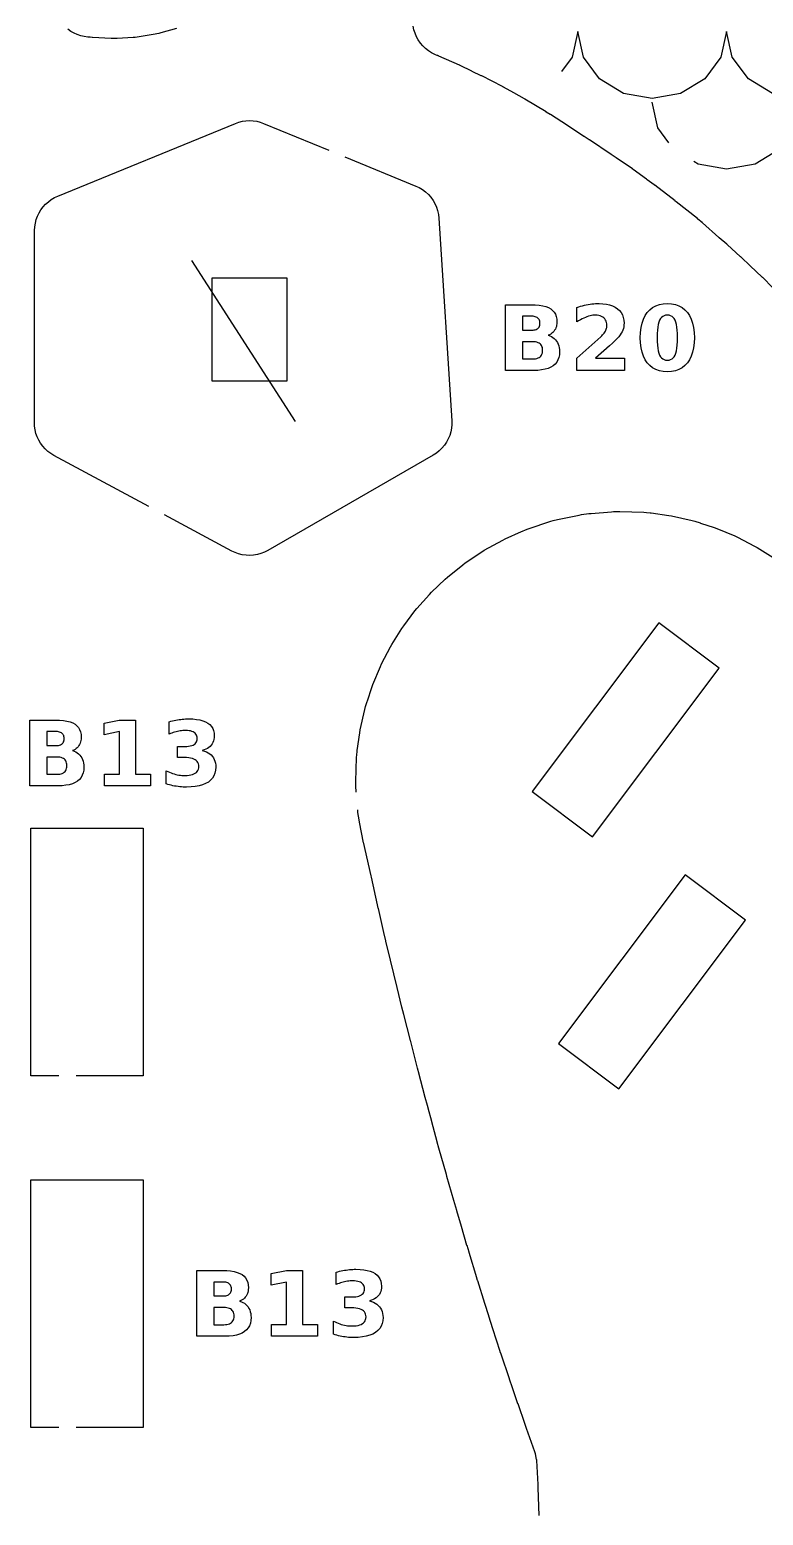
# Model space of a CAD drawing. Header units: millimetres. Extents: x 1 to 297, y 5 to 290.
# Drawn here: x 8.9 to 36, y 69.2 to 124.1 of the extents above; entities that cross this region are included whole.
import ezdxf

# ---------------------------------------------------------------- set-up
doc = ezdxf.new("R2010")
doc.units = ezdxf.units.MM
for name, color, linetype in [('CUT', 1, 'CONTINUOUS'), ('ENGRAVE', 5, 'CONTINUOUS'), ('SCORE', 7, 'CONTINUOUS')]:
    doc.layers.add(name, color=color, linetype=linetype)

msp = doc.modelspace()

# ---------------------------------------------------------------- linework, layer by layer
at = {"layer": 'CUT', "color": 1}
for points in [[(14.2965, 124.1173), (13.7209, 123.9553), (13.6508, 123.9376), (13.5803, 123.9218), (13.5093, 123.9079), (12.9178, 123.8087), (12.8446, 123.7985), (12.7712, 123.7903), (12.6975, 123.7842), (12.1108, 123.7515), (12.0369, 123.7494), (11.9631, 123.7494), (11.8894, 123.7514), (11.1975, 123.7893), (11.1884, 123.7898), (11.1192, 123.7925), (11.0548, 123.7967), (11.0219, 123.7996), (10.8924, 123.8174), (10.7634, 123.8479), (10.638, 123.8908), (10.5173, 123.9455), (10.4024, 124.0117), (10.2944, 124.0885)], [(36.319, 114.5537), (35.9554, 114.9127), (35.9504, 114.9176), (35.9453, 114.9224), (35.9403, 114.9273), (35.4969, 115.3455), (35.4929, 115.3492), (35.1558, 115.6698), (35.1512, 115.6742), (35.1465, 115.6785), (35.1418, 115.6828), (34.6458, 116.1352), (34.6394, 116.141), (34.633, 116.1467), (34.6266, 116.1522), (34.3508, 116.3901), (34.3415, 116.3982), (33.7287, 116.9366), (33.7237, 116.9409), (33.7188, 116.9452), (33.7138, 116.9495), (33.5631, 117.0762), (33.556, 117.0821), (33.5489, 117.0879), (33.5418, 117.0936), (32.7534, 117.7177), (32.7462, 117.7234), (32.7259, 117.7397), (32.7164, 117.7472), (31.9678, 118.3281), (31.9593, 118.3347), (31.9506, 118.3411), (31.9419, 118.3475), (31.6863, 118.5319), (31.6793, 118.5369), (31.6723, 118.542), (31.6653, 118.5472), (31.1704, 118.9139), (31.1611, 118.9207), (31.1517, 118.9273), (31.1423, 118.9339), (30.5415, 119.3448), (30.3558, 119.4692), (29.56, 119.9996), (29.5506, 120.0058), (29.3583, 120.1289), (29.3497, 120.1344), (29.3412, 120.14), (29.3327, 120.1455), (28.7602, 120.5246), (28.7508, 120.5306), (28.1136, 120.936), (28.1072, 120.94), (27.9616, 121.03), (27.9555, 121.0338), (27.1718, 121.5063), (27.1653, 121.5101), (27.1588, 121.5139), (27.1523, 121.5177), (26.7639, 121.7389), (26.3807, 121.9538), (26.3699, 121.9597), (26.3591, 121.9655), (26.3482, 121.9712), (25.5766, 122.3642), (25.57, 122.3675), (25.5634, 122.3708), (25.5568, 122.374), (25.2262, 122.5325), (25.2166, 122.5372), (24.785, 122.7484), (24.7739, 122.7537), (24.7627, 122.7589), (24.7515, 122.764), (23.989, 123.0999), (23.9771, 123.105), (23.9651, 123.11), (23.9531, 123.1149), (23.9336, 123.1225), (23.8722, 123.1482), (23.8414, 123.1621), (23.7213, 123.2235), (23.6062, 123.2975), (23.4991, 123.3826), (23.401, 123.4779), (23.3128, 123.5825), (23.2354, 123.6953), (23.1697, 123.8153), (23.1161, 123.9412), (23.0754, 124.0718), (23.0478, 124.2058)], [(13.286, 106.4553), (9.7746, 108.3433), (9.6607, 108.412), (9.5526, 108.4925), (9.4529, 108.5833), (9.3625, 108.6834), (9.2824, 108.7919), (9.2134, 108.9077), (9.1559, 109.0297), (9.1107, 109.1567), (9.0782, 109.2875), (9.0587, 109.4209), (9.0523, 109.5538), (9.0633, 116.6582), (9.07, 116.7914), (9.0901, 116.9251), (9.1233, 117.0562), (9.1691, 117.1834), (9.2272, 117.3055), (9.297, 117.4213), (9.3779, 117.5297), (9.469, 117.6296), (9.5695, 117.7201), (9.6784, 117.8003), (9.7946, 117.8694), (9.9154, 117.9259), (16.48, 120.6147), (16.6045, 120.6587), (16.7345, 120.6909), (16.867, 120.7103), (17.0008, 120.7167), (17.1345, 120.71), (17.267, 120.6904), (17.3969, 120.658), (17.5213, 120.6137), (19.9245, 119.6242)], [(20.5255, 119.3767), (23.1479, 118.297), (23.2723, 118.2382), (23.3918, 118.1661), (23.5034, 118.0823), (23.6059, 117.9876), (23.6983, 117.8829), (23.7795, 117.7695), (23.8489, 117.6484), (23.9057, 117.5209), (23.9492, 117.3884), (23.9791, 117.252), (23.9947, 117.1153), (24.4701, 109.6285), (24.4718, 109.4915), (24.4596, 109.3532), (24.4335, 109.2168), (24.3938, 109.0837), (24.3408, 108.9554), (24.2752, 108.833), (24.1975, 108.7178), (24.1087, 108.6111), (24.0095, 108.5139), (23.901, 108.4272), (23.7859, 108.3529), (17.6765, 104.8318), (17.5538, 104.7692), (17.4236, 104.7186), (17.2889, 104.6815), (17.1512, 104.6583), (17.0118, 104.6491), (16.8723, 104.6542), (16.7339, 104.6733), (16.5982, 104.7065), (16.4666, 104.7531), (16.3421, 104.8121), (13.8585, 106.1475)], [(20.9423, 95.9001), (20.935, 95.988), (20.9313, 96.0523), (20.9261, 96.2077), (20.926, 96.2973), (20.9555, 97.1835), (20.9626, 97.2831), (20.976, 97.4072), (20.981, 97.4479), (21.0715, 98.0967), (21.091, 98.2041), (21.2603, 98.9603), (21.2881, 99.0645), (21.3483, 99.2587), (21.3543, 99.2774), (21.5164, 99.7742), (21.554, 99.8754), (21.8326, 100.5414), (21.8795, 100.6415), (22.2051, 101.2687), (22.2598, 101.3643), (22.6317, 101.9559), (22.694, 102.0464), (23.1117, 102.6034), (23.1812, 102.6885), (23.6449, 103.2113), (23.7213, 103.2906), (24.2322, 103.7789), (24.3152, 103.8519), (24.8765, 104.3059), (24.963, 104.3703), (25.3946, 104.6652), (25.4108, 104.6761), (25.5804, 104.7884), (25.6726, 104.8442), (26.3511, 105.2186), (26.4487, 105.2673), (27.0462, 105.536), (27.0839, 105.5522), (27.1992, 105.5999), (27.2929, 105.6345), (28.1353, 105.9111), (28.2214, 105.9362), (28.372, 105.9747), (28.4348, 105.9891), (29.1824, 106.1422), (29.2615, 106.156), (29.5342, 106.195), (29.6141, 106.2039), (30.3746, 106.2664), (30.4389, 106.2701), (30.5943, 106.2753), (30.6839, 106.2753), (31.5701, 106.2459), (31.6697, 106.2388), (31.7938, 106.2254), (31.8345, 106.2203), (32.4833, 106.1298), (32.5907, 106.1104), (33.3469, 105.9411), (33.4511, 105.9133), (33.6453, 105.8531), (33.6639, 105.8471), (34.1608, 105.6849), (34.262, 105.6473), (34.928, 105.3688), (35.0281, 105.3219), (35.6553, 104.9963), (35.7509, 104.9416), (36.3425, 104.5696)], [(27.6948, 69.1715), (27.6613, 70.1958), (27.6611, 70.2036), (27.6581, 70.3123), (27.6575, 70.3283), (27.6107, 71.2092), (27.6087, 71.2307), (27.6049, 71.252), (27.5606, 71.4552), (27.54, 71.528), (27.2352, 72.3944), (27.1854, 72.535), (27.1836, 72.5401), (26.9172, 73.3031), (26.9159, 73.3069), (26.7142, 73.8902), (26.603, 74.2123), (26.599, 74.2243), (26.2934, 75.1374), (26.2911, 75.1443), (26.2641, 75.2265), (26.2621, 75.2327), (25.991, 76.0718), (25.9903, 76.074), (25.8389, 76.5454), (25.8366, 76.5525), (25.6928, 77.0089), (25.6923, 77.0103), (25.4275, 77.8538), (25.4251, 77.8618), (25.3985, 77.9484), (25.397, 77.9532), (25.1103, 78.8996), (25.1096, 78.9018), (25.0353, 79.1485), (25.0329, 79.1565), (24.8267, 79.8572), (24.6576, 80.4317), (24.655, 80.4406), (24.5468, 80.8176), (24.2912, 81.7064), (24.2884, 81.7161), (24.2701, 81.7816), (23.9978, 82.7493), (23.996, 82.7555), (23.935, 82.9763), (23.934, 82.98), (23.73, 83.7267), (23.7284, 83.7327), (23.5945, 84.2318), (23.5934, 84.236), (23.4676, 84.7113), (23.4662, 84.7167), (23.2684, 85.4765), (23.2672, 85.4812), (23.2102, 85.7034), (22.953, 86.6954), (22.9474, 86.7172), (22.9461, 86.722), (22.6988, 87.6879), (22.6977, 87.6924), (22.6316, 87.9542), (22.6303, 87.9595), (22.4492, 88.6896), (22.4482, 88.6935), (22.3288, 89.1814), (22.3274, 89.1872), (22.2047, 89.698), (22.2039, 89.7015), (22.0382, 90.3995), (22.0368, 90.4057), (21.9653, 90.7133), (21.9646, 90.7163), (21.7594, 91.6088), (21.7579, 91.6154), (21.7308, 91.7359), (21.5018, 92.7595), (21.4898, 92.8114), (21.4885, 92.8173), (21.27, 93.7874), (21.2694, 93.7898), (21.2211, 94.0062), (21.2161, 94.0294), (21.0592, 94.7958), (21.0454, 94.8749), (21.0064, 95.1476), (20.9975, 95.2275), (20.9954, 95.2523)], [(9.95, 85.425), (8.925, 85.425), (8.925, 94.575), (13.075, 94.575), (13.075, 85.425), (10.6, 85.425)], [(9.95, 72.425), (8.925, 72.425), (8.925, 81.575), (13.075, 81.575), (13.075, 72.425), (10.6, 72.425)]]:
    msp.add_lwpolyline(points, dxfattribs=at)
for points in [[(18.395, 114.895), (15.605, 114.895), (15.605, 111.105), (18.395, 111.105), (18.395, 114.895)], [(27.441, 95.9282), (29.6731, 94.2543), (34.3467, 100.4866), (32.1146, 102.1605), (27.441, 95.9282)], [(28.414, 86.6206), (30.6461, 84.9468), (35.3197, 91.1791), (33.0876, 92.853), (28.414, 86.6206)]]:
    msp.add_lwpolyline(points, close=True, dxfattribs=at)
at = {"layer": 'ENGRAVE', "color": 5}
for points in [[(28.2585, 112.6611), (28.303, 112.6168), (28.3424, 112.5669), (28.3763, 112.5123), (28.4039, 112.4537), (28.4254, 112.3911), (28.4408, 112.3246), (28.45, 112.254), (28.4531, 112.1795), (28.4465, 112.0673), (28.4267, 111.965), (28.3937, 111.8727), (28.3475, 111.7903), (28.2881, 111.7179), (28.2155, 111.6554), (28.1294, 111.6027), (28.0296, 111.5596), (27.916, 111.526), (27.7887, 111.5021), (27.6476, 111.4877), (27.4928, 111.4829), (26.4528, 111.4829), (26.4528, 113.9129), (27.3935, 113.9129), (27.5545, 113.9087), (27.7, 113.8959), (27.8299, 113.8747), (27.9444, 113.8449), (28.0433, 113.8067), (28.1268, 113.7599), (28.1962, 113.7038), (28.2529, 113.6375), (28.2971, 113.561), (28.3286, 113.4742), (28.3475, 113.3772), (28.3538, 113.27), (28.3515, 113.2124), (28.3446, 113.1576), (28.3331, 113.1058), (28.3169, 113.057), (28.2962, 113.0111), (28.2708, 112.9681), (28.2411, 112.9284), (28.2072, 112.8922), (28.1691, 112.8597), (28.1269, 112.8307), (28.0805, 112.8052), (28.0299, 112.7834), (28.0947, 112.7611), (28.1544, 112.7333), (28.209, 112.7), (28.2585, 112.6611)], [(30.8504, 111.4829), (29.0845, 111.4829), (29.0845, 111.9435), (29.9715, 112.7264), (30.0094, 112.7621), (30.0439, 112.7975), (30.0749, 112.8326), (30.1025, 112.8675), (30.1266, 112.902), (30.1473, 112.9364), (30.1647, 112.9708), (30.179, 113.0056), (30.19, 113.0409), (30.198, 113.0767), (30.2027, 113.1129), (30.2043, 113.1496), (30.2011, 113.2047), (30.1915, 113.2561), (30.1756, 113.3038), (30.1533, 113.3478), (30.1246, 113.3881), (30.0895, 113.4246), (30.0492, 113.4565), (30.0046, 113.4825), (29.9559, 113.5028), (29.9029, 113.5172), (29.8457, 113.5259), (29.7844, 113.5288), (29.7348, 113.5271), (29.6836, 113.5218), (29.631, 113.5131), (29.5768, 113.501), (29.521, 113.4853), (29.4637, 113.4661), (29.405, 113.4436), (29.3449, 113.4176), (29.2835, 113.3882), (29.2207, 113.3555), (29.1565, 113.3193), (29.091, 113.2798), (29.091, 113.8136), (29.1614, 113.836), (29.2315, 113.8566), (29.3014, 113.8753), (29.371, 113.8921), (29.4403, 113.9071), (29.5093, 113.9202), (29.578, 113.9314), (29.6462, 113.9406), (29.714, 113.9477), (29.7813, 113.9528), (29.8482, 113.9559), (29.9146, 113.9569), (30.0546, 113.9515), (30.1838, 113.9355), (30.3021, 113.9089), (30.4097, 113.8715), (30.5065, 113.8235), (30.5925, 113.7648), (30.6663, 113.6966), (30.7267, 113.62), (30.7737, 113.5349), (30.8073, 113.4415), (30.8275, 113.3396), (30.8342, 113.2293), (30.8313, 113.1639), (30.8228, 113.0999), (30.8085, 113.0375), (30.7886, 112.9765), (30.763, 112.917), (30.7316, 112.859), (30.6912, 112.7986), (30.6381, 112.7316), (30.5725, 112.6582), (30.4944, 112.5784), (30.4036, 112.492), (30.3003, 112.3993), (29.7811, 111.9435), (30.8504, 111.9435), (30.8504, 111.4829)], [(33.4044, 112.3236), (33.3682, 112.1606), (33.3176, 112.013), (33.2525, 111.8807), (33.1729, 111.7637), (33.08, 111.6635), (32.9751, 111.5815), (32.858, 111.5177), (32.7287, 111.4721), (32.5874, 111.4448), (32.434, 111.4357), (32.28, 111.4448), (32.1383, 111.4721), (32.0088, 111.5177), (31.8914, 111.5815), (31.7863, 111.6635), (31.6934, 111.7637), (31.6138, 111.8807), (31.5487, 112.013), (31.4981, 112.1606), (31.4619, 112.3236), (31.4402, 112.5019), (31.433, 112.6955), (31.4402, 112.8896), (31.4619, 113.0683), (31.4981, 113.2316), (31.5487, 113.3794), (31.6138, 113.5119), (31.6934, 113.6289), (31.7863, 113.7291), (31.8914, 113.8111), (32.0088, 113.8749), (32.1383, 113.9204), (32.28, 113.9478), (32.434, 113.9569), (32.5874, 113.9478), (32.7287, 113.9204), (32.858, 113.8749), (32.9751, 113.8111), (33.08, 113.7291), (33.1729, 113.6289), (33.2525, 113.5119), (33.3176, 113.3794), (33.3682, 113.2316), (33.4044, 113.0683), (33.4261, 112.8896), (33.4333, 112.6955), (33.4261, 112.5019), (33.4044, 112.3236)], [(27.5563, 112.9884), (27.5917, 113.0011), (27.6232, 113.0174), (27.6507, 113.0373), (27.6741, 113.0607), (27.6932, 113.0875), (27.7081, 113.1178), (27.7187, 113.1516), (27.7251, 113.1887), (27.7272, 113.2293), (27.7251, 113.2695), (27.7187, 113.3063), (27.7081, 113.3398), (27.6932, 113.37), (27.6741, 113.3969), (27.6507, 113.4206), (27.6232, 113.4407), (27.5917, 113.4572), (27.5563, 113.47), (27.5169, 113.4792), (27.4735, 113.4847), (27.4261, 113.4865), (27.0794, 113.4865), (27.0794, 112.9722), (27.4261, 112.9722), (27.4735, 112.974), (27.5169, 112.9794), (27.5563, 112.9884)], [(32.7972, 112.9742), (32.7853, 113.0887), (32.7687, 113.1883), (32.7474, 113.2728), (32.7212, 113.3424), (32.6895, 113.3994), (32.6513, 113.446), (32.6067, 113.4822), (32.5556, 113.5081), (32.498, 113.5236), (32.434, 113.5288), (32.3699, 113.5236), (32.3123, 113.5081), (32.261, 113.4822), (32.2162, 113.446), (32.1779, 113.3994), (32.1459, 113.3424), (32.1195, 113.2728), (32.098, 113.1883), (32.0812, 113.0887), (32.0692, 112.9742), (32.062, 112.8448), (32.0596, 112.7004), (32.062, 112.5544), (32.0692, 112.4235), (32.0812, 112.3077), (32.098, 112.207), (32.1195, 112.1214), (32.1459, 112.0509), (32.1779, 111.9933), (32.2162, 111.9461), (32.261, 111.9093), (32.3123, 111.8831), (32.3699, 111.8674), (32.434, 111.8621), (32.4975, 111.8674), (32.5548, 111.8831), (32.6057, 111.9093), (32.6503, 111.9461), (32.6885, 111.9933), (32.7204, 112.0509), (32.7468, 112.1214), (32.7684, 112.207), (32.7851, 112.3077), (32.7971, 112.4235), (32.8043, 112.5544), (32.8067, 112.7004), (32.8043, 112.8448), (32.7972, 112.9742)], [(27.6574, 111.9448), (27.6969, 111.9647), (27.7313, 111.9891), (27.7604, 112.0179), (27.7842, 112.0513), (27.8027, 112.0892), (27.8159, 112.1316), (27.8238, 112.1785), (27.8265, 112.23), (27.8239, 112.2804), (27.816, 112.3265), (27.8029, 112.3681), (27.7845, 112.4054), (27.7609, 112.4383), (27.7321, 112.4668), (27.698, 112.4909), (27.6585, 112.5107), (27.6137, 112.526), (27.5635, 112.537), (27.5081, 112.5435), (27.4473, 112.5457), (27.0794, 112.5457), (27.0794, 111.9093), (27.4473, 111.9093), (27.5076, 111.9116), (27.5627, 111.9182), (27.6127, 111.9293), (27.6574, 111.9448)], [(10.6864, 97.315), (10.7309, 97.2707), (10.7703, 97.2208), (10.8041, 97.1662), (10.8318, 97.1076), (10.8533, 97.045), (10.8687, 96.9785), (10.8779, 96.9079), (10.881, 96.8334), (10.8744, 96.7212), (10.8546, 96.619), (10.8216, 96.5266), (10.7754, 96.4443), (10.716, 96.3718), (10.6433, 96.3093), (10.5573, 96.2566), (10.4574, 96.2135), (10.3439, 96.1799), (10.2166, 96.156), (10.0755, 96.1416), (9.9207, 96.1368), (8.8807, 96.1368), (8.8807, 98.5668), (9.8214, 98.5668), (9.9824, 98.5626), (10.1278, 98.5498), (10.2578, 98.5286), (10.3723, 98.4988), (10.4712, 98.4606), (10.5546, 98.4138), (10.624, 98.3577), (10.6808, 98.2914), (10.7249, 98.2149), (10.7565, 98.1281), (10.7754, 98.0311), (10.7817, 97.9239), (10.7794, 97.8663), (10.7725, 97.8115), (10.7609, 97.7597), (10.7448, 97.7109), (10.724, 97.665), (10.6987, 97.622), (10.6689, 97.5823), (10.635, 97.5461), (10.597, 97.5136), (10.5547, 97.4846), (10.5083, 97.4591), (10.4578, 97.4373), (10.5225, 97.415), (10.5822, 97.3872), (10.6368, 97.3539), (10.6864, 97.315)], [(12.1927, 98.1404), (11.6247, 98.0232), (11.6247, 98.4496), (12.1894, 98.5668), (12.7851, 98.5668), (12.7851, 96.5698), (13.3385, 96.5698), (13.3385, 96.1368), (11.6393, 96.1368), (11.6393, 96.5698), (12.1927, 96.5698), (12.1927, 98.1404)], [(15.3327, 97.4233), (15.4048, 97.3943), (15.4704, 97.3602), (15.5293, 97.3208), (15.5818, 97.2763), (15.6276, 97.2265), (15.6667, 97.1718), (15.6986, 97.1123), (15.7234, 97.0481), (15.7412, 96.9791), (15.7518, 96.9054), (15.7554, 96.8269), (15.7477, 96.7113), (15.7246, 96.6053), (15.6862, 96.5089), (15.6324, 96.4222), (15.5632, 96.3451), (15.4787, 96.2776), (15.3794, 96.2202), (15.266, 96.1732), (15.1385, 96.1366), (14.9969, 96.1105), (14.8412, 96.0948), (14.6714, 96.0896), (14.609, 96.0905), (14.5465, 96.093), (14.484, 96.0971), (14.4215, 96.103), (14.3589, 96.1105), (14.2962, 96.1197), (14.2337, 96.1306), (14.1714, 96.1431), (14.1093, 96.1574), (14.0474, 96.1733), (13.9858, 96.1908), (13.9243, 96.2101), (13.9243, 96.6935), (13.9829, 96.6654), (14.0413, 96.6397), (14.0995, 96.6164), (14.1576, 96.5954), (14.2156, 96.5769), (14.2735, 96.5608), (14.3311, 96.5471), (14.3884, 96.5359), (14.4454, 96.5272), (14.502, 96.521), (14.5584, 96.5173), (14.6144, 96.516), (14.6942, 96.5184), (14.7675, 96.5256), (14.8344, 96.5376), (14.8947, 96.5544), (14.9487, 96.576), (14.9961, 96.6023), (15.0366, 96.6331), (15.0698, 96.6681), (15.0956, 96.7073), (15.114, 96.7506), (15.1251, 96.7981), (15.1288, 96.8497), (15.125, 96.9028), (15.1137, 96.9514), (15.0948, 96.9956), (15.0684, 97.0353), (15.0344, 97.0705), (14.9929, 97.1012), (14.944, 97.1273), (14.8879, 97.1486), (14.8246, 97.1653), (14.7541, 97.1771), (14.6765, 97.1842), (14.5917, 97.1866), (14.341, 97.1866), (14.341, 97.5903), (14.6047, 97.5903), (14.68, 97.5923), (14.7486, 97.5985), (14.8106, 97.6088), (14.8658, 97.6232), (14.9144, 97.6417), (14.9562, 97.6643), (14.9915, 97.6912), (15.0204, 97.7223), (15.0429, 97.7577), (15.059, 97.7974), (15.0686, 97.8414), (15.0718, 97.8897), (15.0687, 97.9346), (15.0593, 97.976), (15.0437, 98.0139), (15.0219, 98.0482), (14.9938, 98.079), (14.9595, 98.1062), (14.9195, 98.1296), (14.8743, 98.1487), (14.824, 98.1636), (14.7685, 98.1742), (14.7079, 98.1806), (14.6421, 98.1827), (14.5916, 98.1818), (14.5408, 98.1789), (14.4899, 98.1742), (14.4388, 98.1675), (14.3876, 98.159), (14.3361, 98.1485), (14.2846, 98.1362), (14.2332, 98.1221), (14.1819, 98.1062), (14.1307, 98.0885), (14.0795, 98.069), (14.0285, 98.0476), (14.0285, 98.5066), (14.0903, 98.5232), (14.1518, 98.5384), (14.2132, 98.5522), (14.2745, 98.5645), (14.3355, 98.5753), (14.3963, 98.5847), (14.4569, 98.5927), (14.5171, 98.5992), (14.577, 98.6043), (14.6365, 98.6079), (14.6956, 98.6101), (14.7544, 98.6108), (14.9057, 98.6065), (15.0437, 98.5935), (15.1684, 98.5719), (15.2799, 98.5417), (15.3782, 98.5028), (15.4632, 98.4553), (15.5351, 98.3992), (15.5939, 98.3343), (15.6396, 98.2606), (15.6723, 98.1783), (15.6919, 98.0872), (15.6984, 97.9874), (15.6953, 97.9185), (15.6859, 97.8538), (15.6703, 97.7935), (15.6485, 97.7375), (15.6204, 97.6857), (15.5861, 97.6383), (15.5457, 97.5952), (15.4993, 97.5566), (15.447, 97.5225), (15.3886, 97.4929), (15.3243, 97.4677), (15.2541, 97.447), (15.3327, 97.4233)], [(9.9842, 97.6424), (10.0196, 97.655), (10.0511, 97.6713), (10.0786, 97.6912), (10.1019, 97.7146), (10.1211, 97.7415), (10.1359, 97.7717), (10.1466, 97.8055), (10.1529, 97.8426), (10.1551, 97.8832), (10.1529, 97.9234), (10.1466, 97.9602), (10.1359, 97.9937), (10.1211, 98.0239), (10.1019, 98.0509), (10.0786, 98.0745), (10.0511, 98.0946), (10.0196, 98.1111), (9.9842, 98.1239), (9.9447, 98.1331), (9.9013, 98.1386), (9.854, 98.1404), (9.5073, 98.1404), (9.5073, 97.6261), (9.854, 97.6261), (9.9013, 97.6279), (9.9447, 97.6333), (9.9842, 97.6424)], [(10.0853, 96.5987), (10.1248, 96.6186), (10.1591, 96.643), (10.1882, 96.6718), (10.212, 96.7052), (10.2305, 96.7431), (10.2438, 96.7855), (10.2517, 96.8324), (10.2543, 96.8839), (10.2517, 96.9343), (10.2439, 96.9804), (10.2307, 97.022), (10.2124, 97.0593), (10.1888, 97.0922), (10.1599, 97.1207), (10.1258, 97.1448), (10.0863, 97.1646), (10.0415, 97.1799), (9.9914, 97.1909), (9.9359, 97.1975), (9.8751, 97.1996), (9.5073, 97.1996), (9.5073, 96.5633), (9.8751, 96.5633), (9.9355, 96.5655), (9.9906, 96.5721), (10.0405, 96.5832), (10.0853, 96.5987)], [(16.8617, 76.9782), (16.9062, 76.9339), (16.9456, 76.884), (16.9795, 76.8294), (17.0071, 76.7708), (17.0286, 76.7082), (17.044, 76.6417), (17.0532, 76.5711), (17.0563, 76.4966), (17.0497, 76.3844), (17.0299, 76.2821), (16.9969, 76.1898), (16.9507, 76.1074), (16.8913, 76.035), (16.8187, 75.9725), (16.7326, 75.9198), (16.6328, 75.8767), (16.5192, 75.8431), (16.3919, 75.8192), (16.2508, 75.8048), (16.096, 75.8), (15.056, 75.8), (15.056, 78.23), (15.9967, 78.23), (16.1577, 78.2258), (16.3032, 78.213), (16.4331, 78.1918), (16.5476, 78.162), (16.6465, 78.1238), (16.73, 78.077), (16.7994, 78.0209), (16.8561, 77.9546), (16.9003, 77.878), (16.9318, 77.7913), (16.9507, 77.6943), (16.957, 77.5871), (16.9547, 77.5294), (16.9478, 77.4747), (16.9363, 77.4229), (16.9201, 77.3741), (16.8994, 77.3282), (16.874, 77.2852), (16.8443, 77.2455), (16.8104, 77.2093), (16.7723, 77.1767), (16.7301, 77.1477), (16.6837, 77.1223), (16.6331, 77.1005), (16.6979, 77.0782), (16.7576, 77.0504), (16.8122, 77.017), (16.8617, 76.9782)], [(18.368, 77.8036), (17.8, 77.6864), (17.8, 78.1128), (18.3648, 78.23), (18.9605, 78.23), (18.9605, 76.2329), (19.5139, 76.2329), (19.5139, 75.8), (17.8146, 75.8), (17.8146, 76.2329), (18.368, 76.2329), (18.368, 77.8036)], [(21.5081, 77.0865), (21.5802, 77.0575), (21.6457, 77.0233), (21.7047, 76.984), (21.7571, 76.9394), (21.803, 76.8897), (21.842, 76.835), (21.8739, 76.7755), (21.8988, 76.7113), (21.9165, 76.6423), (21.9272, 76.5686), (21.9307, 76.4901), (21.923, 76.3745), (21.9, 76.2685), (21.8616, 76.1721), (21.8078, 76.0854), (21.7386, 76.0083), (21.654, 75.9408), (21.5548, 75.8833), (21.4414, 75.8363), (21.3139, 75.7998), (21.1723, 75.7737), (21.0166, 75.758), (20.8467, 75.7528), (20.7843, 75.7536), (20.7219, 75.7561), (20.6594, 75.7603), (20.5968, 75.7662), (20.5342, 75.7737), (20.4716, 75.7829), (20.409, 75.7938), (20.3467, 75.8063), (20.2846, 75.8205), (20.2227, 75.8364), (20.1611, 75.854), (20.0997, 75.8732), (20.0997, 76.3566), (20.1582, 76.3285), (20.2166, 76.3028), (20.2748, 76.2795), (20.333, 76.2586), (20.3909, 76.2401), (20.4488, 76.224), (20.5064, 76.2103), (20.5637, 76.1991), (20.6207, 76.1904), (20.6774, 76.1842), (20.7337, 76.1805), (20.7898, 76.1792), (20.8696, 76.1816), (20.9429, 76.1888), (21.0097, 76.2008), (21.0701, 76.2176), (21.124, 76.2391), (21.1715, 76.2655), (21.212, 76.2963), (21.2451, 76.3313), (21.2709, 76.3705), (21.2894, 76.4138), (21.3004, 76.4613), (21.3041, 76.5129), (21.3003, 76.566), (21.289, 76.6146), (21.2701, 76.6588), (21.2437, 76.6984), (21.2097, 76.7336), (21.1682, 76.7644), (21.1193, 76.7905), (21.0632, 76.8118), (20.9999, 76.8284), (20.9295, 76.8403), (20.8518, 76.8474), (20.767, 76.8498), (20.5163, 76.8498), (20.5163, 77.2535), (20.78, 77.2535), (20.8553, 77.2555), (20.924, 77.2617), (20.9859, 77.272), (21.0412, 77.2864), (21.0897, 77.3049), (21.1316, 77.3275), (21.1669, 77.3543), (21.1958, 77.3855), (21.2182, 77.4209), (21.2343, 77.4606), (21.2439, 77.5046), (21.2471, 77.5529), (21.244, 77.5978), (21.2347, 77.6392), (21.2191, 77.677), (21.1972, 77.7113), (21.1691, 77.7421), (21.1348, 77.7694), (21.0948, 77.7928), (21.0497, 77.8119), (20.9993, 77.8268), (20.9439, 77.8374), (20.8832, 77.8438), (20.8174, 77.8459), (20.7669, 77.8449), (20.7162, 77.8421), (20.6653, 77.8374), (20.6142, 77.8307), (20.5629, 77.8222), (20.5115, 77.8117), (20.46, 77.7994), (20.4086, 77.7853), (20.3572, 77.7694), (20.306, 77.7517), (20.2549, 77.7321), (20.2038, 77.7108), (20.2038, 78.1698), (20.2656, 78.1864), (20.3272, 78.2016), (20.3886, 78.2154), (20.4498, 78.2277), (20.5108, 78.2385), (20.5717, 78.2479), (20.6323, 78.2559), (20.6925, 78.2624), (20.7523, 78.2674), (20.8118, 78.2711), (20.871, 78.2732), (20.9298, 78.274), (21.081, 78.2696), (21.219, 78.2567), (21.3438, 78.2351), (21.4553, 78.2049), (21.5536, 78.166), (21.6386, 78.1185), (21.7104, 78.0623), (21.7692, 77.9974), (21.815, 77.9238), (21.8476, 77.8415), (21.8672, 77.7504), (21.8738, 77.6506), (21.8706, 77.5817), (21.8613, 77.517), (21.8457, 77.4567), (21.8238, 77.4007), (21.7958, 77.3489), (21.7615, 77.3015), (21.721, 77.2584), (21.6747, 77.2198), (21.6223, 77.1857), (21.564, 77.1561), (21.4997, 77.1309), (21.4294, 77.1102), (21.5081, 77.0865)], [(16.1595, 77.3055), (16.195, 77.3182), (16.2264, 77.3345), (16.2539, 77.3544), (16.2773, 77.3778), (16.2964, 77.4046), (16.3113, 77.4349), (16.3219, 77.4687), (16.3283, 77.5058), (16.3304, 77.5464), (16.3283, 77.5865), (16.3219, 77.6234), (16.3113, 77.6569), (16.2964, 77.6871), (16.2773, 77.714), (16.2539, 77.7377), (16.2264, 77.7578), (16.195, 77.7743), (16.1595, 77.7871), (16.1201, 77.7963), (16.0767, 77.8017), (16.0293, 77.8036), (15.6826, 77.8036), (15.6826, 77.2893), (16.0293, 77.2893), (16.0767, 77.2911), (16.1201, 77.2965), (16.1595, 77.3055)], [(16.2606, 76.2619), (16.3001, 76.2818), (16.3345, 76.3062), (16.3636, 76.335), (16.3874, 76.3684), (16.4059, 76.4063), (16.4191, 76.4487), (16.427, 76.4956), (16.4297, 76.5471), (16.4271, 76.5975), (16.4192, 76.6436), (16.4061, 76.6852), (16.3877, 76.7225), (16.3641, 76.7554), (16.3353, 76.7839), (16.3012, 76.808), (16.2617, 76.8277), (16.2169, 76.8431), (16.1667, 76.8541), (16.1113, 76.8606), (16.0505, 76.8628), (15.6826, 76.8628), (15.6826, 76.2264), (16.0505, 76.2264), (16.1108, 76.2286), (16.1659, 76.2353), (16.2159, 76.2464), (16.2606, 76.2619)]]:
    msp.add_lwpolyline(points, close=True, dxfattribs=at)
at = {"layer": 'SCORE', "color": 7}
for points in [[(29.1226, 124.0051), (28.9132, 123.0579), (28.5222, 122.5312)], [(34.6226, 124.0051), (34.4132, 123.0579), (33.8171, 122.255), (32.9249, 121.7185), (31.8726, 121.5301), (30.8202, 121.7185), (29.928, 122.255), (29.3319, 123.0579), (29.1226, 124.0051)], [(40.1226, 124.0051), (39.9132, 123.0579), (39.3171, 122.255), (38.4249, 121.7185), (37.3726, 121.5301), (36.3202, 121.7185), (35.428, 122.255), (34.8319, 123.0579), (34.6226, 124.0051)], [(32.4889, 119.8972), (32.0819, 120.4454), (31.8726, 121.3926)], [(37.3726, 121.3926), (37.1632, 120.4454), (36.5671, 119.6425), (35.6749, 119.106), (34.6226, 118.9176), (33.5702, 119.106), (33.4115, 119.2014)], [(18.7, 109.6), (14.875, 115.55)]]:
    msp.add_lwpolyline(points, dxfattribs=at)

doc.saveas('drawing.dxf')
